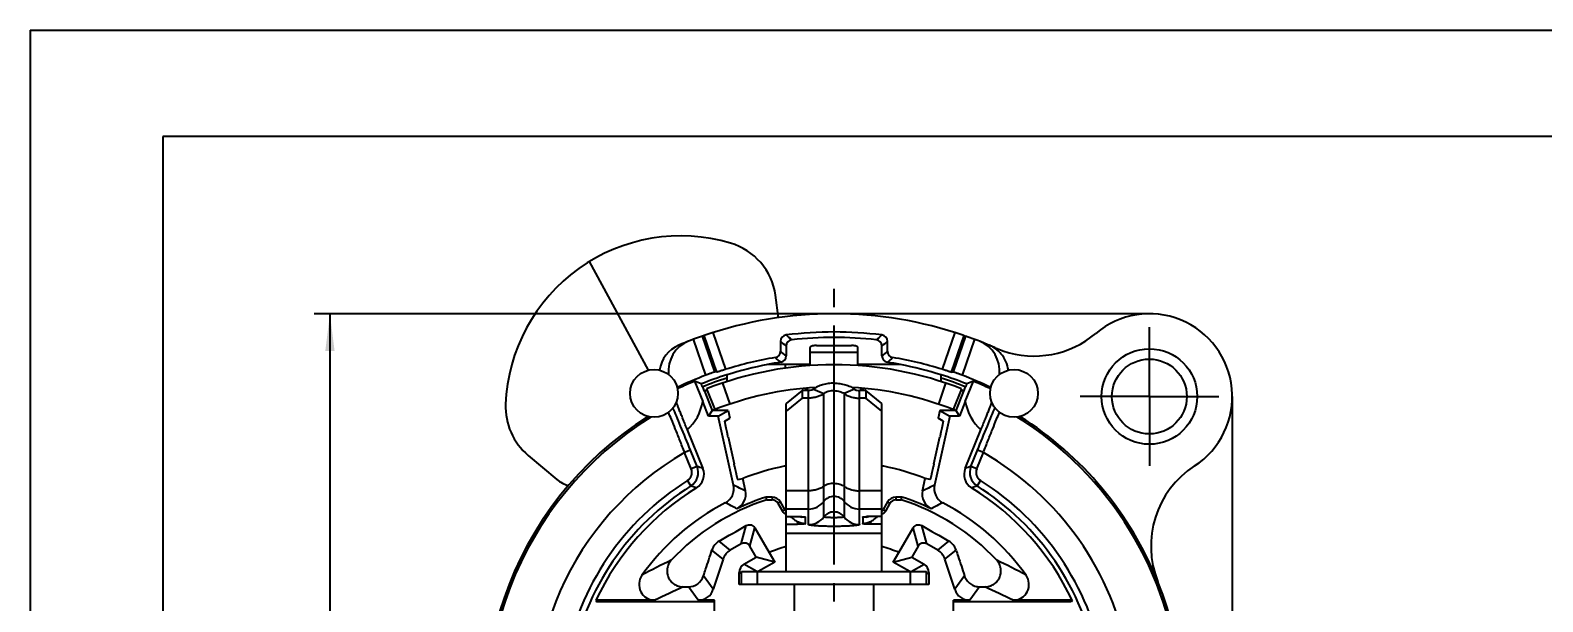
# Model space of a CAD drawing. Header units: millimetres. Extents: x 0 to 420, y -2 to 297.
# Drawn here: x 0 to 142.4, y 243.2 to 297 of the extents above; entities that cross this region are included whole.
import ezdxf

# ---------------------------------------------------------------- set-up
doc = ezdxf.new("R2010")
doc.units = ezdxf.units.MM
doc.header["$LTSCALE"] = 23.1
doc.linetypes.add('CENTER', pattern=[0.6, 0.375, -0.075, 0.075, -0.075])
doc.layers.get('0').update_dxf_attribs({"linetype": 'CONTINUOUS'})
for name, color, linetype in [('AUSFORMSCHRAEGEN', 7, 'CONTINUOUS'), ('BEZUGSACHSEN', 7, 'CONTINUOUS'), ('RUNDUNGEN', 7, 'CONTINUOUS'), ('ZEICHNUNGSBEMASSUNGEN', 7, 'CONTINUOUS')]:
    doc.layers.add(name, color=color, linetype=linetype)
doc.styles.get("Standard").update_dxf_attribs({"font": 'txt', "width": 0.7})
doc.dimstyles.new('DIMSTYLE_7', dxfattribs={"dimtxt": 3.5, "dimasz": 3.5, "dimexe": 1.5, "dimexo": 0, "dimgap": 0.875, "dimtad": 1, "dimdec": 3, "dimlfac": 0.333333, "dimdsep": 46, "dimtxsty": 'STANDARD', "dimblk": '_FILLED', "dimblk1": '_FILLED', "dimblk2": '_FILLED', "dimcen": 0.09, "dimclrt": 5, "dimadec": 3, "dimazin": 2, "dimtp": 0.2, "dimtm": 0.2, "dimtfac": 1, "dimtdec": 3, "dimtofl": 0, "dimtmove": 0, "dimatfit": 3, "dimldrblk": '_FILLED', "dimfxl": 1, "dimtolj": 1, "dimarcsym": 0})

# ---------------------------------------------------------------- blocks, each defined once
blk = doc.blocks.new('_FILLED')
at = {"color": 0, "linetype": 'BYBLOCK'}
blk.add_solid([(0, 0), (-1, 0.125), (-1, -0.125)], dxfattribs=at)
blk = doc.blocks.new('*D19')
at = {"layer": 'ZEICHNUNGSBEMASSUNGEN', "color": 2, "linetype": 'CONTINUOUS'}
for p, q in [((105.39, 270.29), (26.72, 270.29)), ((28.22, 270.29), (28.22, 232.79)), ((28.22, 195.29), (28.22, 232.79)), ((45.99, 195.29), (26.72, 195.29))]:
    blk.add_line(p, q, dxfattribs=at)
at = {"layer": 'ZEICHNUNGSBEMASSUNGEN', "color": 2, "linetype": 'CONTINUOUS', "xscale": 3.5, "yscale": 3.5, "zscale": 3.5}
for p, rotation in [((28.22, 270.29), 90), ((28.22, 195.29), 270)]:
    blk.add_blockref('_FILLED', p, dxfattribs=dict(at, rotation=rotation))
at = {"layer": 'ZEICHNUNGSBEMASSUNGEN', "color": 5, "linetype": 'CONTINUOUS', "insert": (23.82, 232.79), "char_height": 3.5, "width": 33, "attachment_point": 2, "rotation": 90, "line_spacing_factor": 0.9}
blk.add_mtext('\\Q15.0;25{\\ftxt.shx;\\W1.000000;\\H3.500000; }[.984]', dxfattribs=at)
blk = doc.blocks.new('*D20')
at = {"layer": 'ZEICHNUNGSBEMASSUNGEN', "color": 2, "linetype": 'CONTINUOUS'}
for p, q in [((113.19, 262.49), (113.19, 172.52)), ((38.19, 203.09), (38.19, 172.52)), ((38.19, 174.02), (75.69, 174.02)), ((113.19, 174.02), (75.69, 174.02))]:
    blk.add_line(p, q, dxfattribs=at)
at = {"layer": 'ZEICHNUNGSBEMASSUNGEN', "color": 2, "linetype": 'CONTINUOUS', "xscale": 3.5, "yscale": 3.5, "zscale": 3.5, "rotation": 180}
blk.add_blockref('_FILLED', (38.19, 174.02), dxfattribs=at)
at = {"layer": 'ZEICHNUNGSBEMASSUNGEN', "color": 2, "linetype": 'CONTINUOUS', "xscale": 3.5, "yscale": 3.5, "zscale": 3.5}
blk.add_blockref('_FILLED', (113.19, 174.02), dxfattribs=at)
at = {"layer": 'ZEICHNUNGSBEMASSUNGEN', "color": 5, "linetype": 'CONTINUOUS', "insert": (75.69, 178.42), "char_height": 3.5, "width": 33, "attachment_point": 2, "line_spacing_factor": 0.9}
blk.add_mtext('\\Q15.0;25{\\ftxt.shx;\\W1.000000;\\H3.500000; }[.984]', dxfattribs=at)

msp = doc.modelspace()

# ---------------------------------------------------------------- linework, layer by layer
at = {"color": 7, "linetype": 'CONTINUOUS'}
for p, q in [((0, 297), (0, 0)), ((0, 297), (420, 297)), ((12.5, 287), (12.5, 10)), ((410, 287), (12.5, 287)), ((65.18691, 263.75829), (65.86122, 261.76949)), ((75.68691, 251.61998), (75.68691, 263.75002)), ((86.18691, 263.75829), (85.5126, 261.76949)), ((63.68691, 263.2085), (64.45755, 261.25501)), ((72.68691, 262.33934), (71.18691, 261.12581)), ((72.68691, 263.04468), (72.68691, 262.33934)), ((73.28691, 262.33934), (72.68691, 262.33934)), ((73.15032, 263.11474), (73.1467, 263.04468)), ((73.16018, 263.28358), (73.14685, 263.04901)), ((73.15992, 263.27944), (73.15906, 263.26597)), ((78.68691, 262.33934), (78.08691, 262.33934)), ((78.21364, 263.28358), (78.22697, 263.04904)), ((78.2139, 263.27945), (78.21823, 263.20858)), ((78.2235, 263.1148), (78.22713, 263.04468)), ((78.68691, 263.04468), (78.68691, 262.33934)), ((80.18691, 261.12581), (78.68691, 262.33934)), ((87.68691, 263.2085), (86.91627, 261.25501)), ((71.18691, 245.98992), (71.18691, 261.83115)), ((80.18691, 245.98992), (80.18691, 261.83115)), ((71.18691, 251.18146), (72.24839, 251.18146)), ((75.68691, 251.61998), (75.66196, 251.61972)), ((75.68691, 251.61999), (75.71268, 251.61971)), ((80.18691, 251.18146), (79.12543, 251.18146)), ((71.18691, 250.454), (72.23691, 250.454)), ((80.18691, 250.454), (79.13691, 250.454)), ((66.9769, 244.78992), (66.9769, 245.98992)), ((66.977, 245.98992), (84.39683, 245.98992)), ((84.39693, 244.78992), (84.39693, 245.98992))]:
    msp.add_line(p, q, dxfattribs=at)
at = {"color": 3, "linetype": 'CONTINUOUS'}
for p, q in [((70.4747, 269.91931), (70.17924, 272.02405)), ((73.43691, 265.41242), (73.43691, 266.62947)), ((77.93691, 265.41242), (77.93691, 266.62947)), ((71.14107, 265.1724), (71.09344, 265.51174)), ((72.68691, 263.04468), (71.18691, 261.83115)), ((73.28691, 263.04468), (72.68691, 263.04468)), ((72.98691, 263.26729), (72.98691, 263.04468)), ((78.68691, 263.04468), (78.08691, 263.04468)), ((78.38691, 263.26731), (78.38691, 263.04468)), ((80.18691, 261.83115), (78.68691, 263.04468)), ((46.90153, 256.94372), (49.58918, 254.68851)), ((82.89693, 244.78992), (68.4769, 244.78992))]:
    msp.add_line(p, q, dxfattribs=at)
at = {"color": 9, "linetype": 'CONTINUOUS'}
for p, q in [((73.28691, 250.42261), (73.28691, 263.04468)), ((73.76691, 263.18575), (74.72691, 262.76254)), ((74.72691, 251.1409), (74.72691, 262.76254)), ((77.60691, 263.18575), (76.64691, 262.76254)), ((76.64691, 262.76254), (76.64691, 251.1409)), ((78.08691, 250.42261), (78.08691, 263.04468)), ((73.28691, 253.60857), (71.18691, 253.60857)), ((80.18691, 253.60857), (78.08691, 253.60857)), ((73.28691, 251.8875), (71.18691, 251.8875)), ((72.23691, 250.72027), (72.23691, 250.454)), ((72.67323, 251.17201), (72.6642, 251.12261)), ((72.98691, 250.50632), (72.98691, 251.12994)), ((80.18691, 251.8875), (78.08691, 251.8875)), ((78.38691, 251.12994), (78.38691, 250.50632)), ((78.70059, 251.17201), (78.70962, 251.12261)), ((79.13691, 250.72027), (79.13691, 250.454)), ((80.18691, 249.58553), (71.18691, 249.58553)), ((68.4769, 244.78992), (68.4769, 245.98992)), ((82.89693, 244.78992), (82.89693, 245.98992))]:
    msp.add_line(p, q, dxfattribs=at)
at = {"color": 3, "linetype": 'CONTINUOUS'}
for centre, radius, start, end in [((61.25001, 261.12393), 16.5, 73.4696871, 177.7290815), ((64.2375, 271.18995), 6, 7.9909383, 73.4696871), ((75.68691, 232.78992), 32.7, 68.4709772, 111.5290228), ((50.75826, 261.53998), 6, 177.7290815, 230), ((51.51754, 256.98665), 3, 230, 254.0577603)]:
    msp.add_arc(centre, radius, start, end, dxfattribs=at)
at = {"color": 9, "linetype": 'CONTINUOUS'}
for centre, radius, start, end in [((75.68691, 111.51536), 155.13042, 89.1689572, 90.8310428), ((73.28745, 253.68918), 1.80165, 269.9828101, 323.0323032), ((75.68649, 251.88357), 1.20099, 36.9648768, 143.0351242), ((78.08637, 253.68918), 1.80165, 216.9676965, 270.0171897), ((73.28738, 252.22437), 1.80172, 269.9850152, 323.0329833), ((75.6869, 250.42016), 1.19982, 91.1908698, 143.0431091), ((75.68698, 250.41864), 1.20132, 36.9581258, 88.7604468), ((78.08644, 252.22437), 1.80172, 216.9670165, 270.0149845)]:
    msp.add_arc(centre, radius, start, end, dxfattribs=at)
at = {"color": 7, "linetype": 'CONTINUOUS'}
for centre, radius, start, end in [((65.28529, 263.97266), 0.3, 341.042626, 360), ((86.08853, 263.97266), 0.3, 180, 198.9574934), ((75.68691, 232.78992), 30.6, 93.168413, 111.5290228), ((75.68691, 232.78992), 30.6, 68.4709772, 86.8315479), ((72.98908, 252.36305), 1.80552, 220.8841298, 234.2316011), ((72.89972, 252.87299), 1.76615, 253.5729605, 262.3369056), ((78.47411, 252.87299), 1.76615, 277.6630944, 286.4270395), ((79.11327, 241.89493), 9.28654, 89.9249518, 91.9954193), ((78.38474, 252.36305), 1.80552, 305.7683989, 319.1158702)]:
    msp.add_arc(centre, radius, start, end, dxfattribs=at)
at = {"color": 3, "linetype": 'CONTINUOUS'}
for points, knots in [([(75.68691, 263.75002), (75.50275, 263.75002), (75.14017, 263.72553), (74.62145, 263.61732), (74.15759, 263.44249), (73.88481, 263.27815), (73.76691, 263.18575)], [0, 0, 0, 0, 0.271682778, 0.534212329, 0.779008352, 1, 1, 1, 1]), ([(75.68691, 263.75002), (75.87107, 263.75002), (76.23365, 263.72553), (76.75238, 263.61732), (77.21624, 263.44249), (77.48901, 263.27815), (77.60691, 263.18575)], [0, 0, 0, 0, 0.271682778, 0.534212329, 0.779008352, 1, 1, 1, 1]), ([(73.76691, 263.18575), (73.73744, 263.16265), (73.66922, 263.12155), (73.51035, 263.06172), (73.37721, 263.04468), (73.28691, 263.04468)], [0, 0, 0, 0, 0.221286415, 0.466408957, 1, 1, 1, 1]), ([(77.60691, 263.18575), (77.63639, 263.16265), (77.7046, 263.12155), (77.86347, 263.06172), (77.99661, 263.04468), (78.08691, 263.04468)], [0, 0, 0, 0, 0.221286415, 0.466408957, 1, 1, 1, 1])]:
    msp.add_open_spline(points, degree=3, knots=knots, dxfattribs=at)
at = {"color": 7, "linetype": 'CONTINUOUS'}
for points, knots in [([(74.72691, 262.76254), (74.63848, 262.69324), (74.4339, 262.56999), (74.08601, 262.43886), (73.69696, 262.35771), (73.42503, 262.33934), (73.28691, 262.33934)], [0, 0, 0, 0, 0.220991648, 0.465787671, 0.728317222, 1, 1, 1, 1]), ([(75.68691, 263.04468), (75.59483, 263.04468), (75.41354, 263.03243), (75.15418, 262.97833), (74.92225, 262.89091), (74.78586, 262.80874), (74.72691, 262.76254)], [0, 0, 0, 0, 0.271682778, 0.534212329, 0.779008352, 1, 1, 1, 1]), ([(75.68691, 263.04468), (75.77899, 263.04468), (75.96028, 263.03243), (76.21964, 262.97833), (76.45157, 262.89091), (76.58796, 262.80874), (76.64691, 262.76254)], [0, 0, 0, 0, 0.271682778, 0.534212329, 0.779008352, 1, 1, 1, 1]), ([(76.64691, 262.76254), (76.73534, 262.69324), (76.93992, 262.56999), (77.28781, 262.43886), (77.67686, 262.35771), (77.94879, 262.33934), (78.08691, 262.33934)], [0, 0, 0, 0, 0.220991648, 0.465787671, 0.728317222, 1, 1, 1, 1]), ([(71.93374, 250.89807), (71.98392, 250.86195), (72.08751, 250.79486), (72.24988, 250.71015), (72.41469, 250.64262), (72.55157, 250.59986), (72.65704, 250.57337), (72.73047, 250.5576), (72.79833, 250.54501), (72.85873, 250.53505), (72.90967, 250.52709), (72.9484, 250.52068), (72.97264, 250.51502), (72.9838, 250.51067), (72.98691, 250.50762), (72.98691, 250.50632)], [0, 0, 0, 0, 0.163323012, 0.325363185, 0.483049707, 0.633092255, 0.703688762, 0.77021027, 0.831447237, 0.885935377, 0.931968914, 0.967380824, 0.990177511, 0.996560588, 1, 1, 1, 1]), ([(72.24839, 251.18146), (72.27729, 251.18146), (72.38915, 251.18099), (72.501, 251.17878), (72.58391, 251.17583)], [0, 0, 0, 0, 0.258358168, 1, 1, 1, 1]), ([(72.58391, 251.17583), (72.60077, 251.17523), (72.66309, 251.1728), (72.72538, 251.16952), (72.77076, 251.16635)], [0, 0, 0, 0, 0.270533481, 1, 1, 1, 1]), ([(72.98691, 251.12994), (72.98691, 251.12747), (72.97787, 251.1227), (72.96291, 251.11904), (72.93567, 251.11466), (72.89948, 251.1117), (72.85305, 251.10996), (72.77345, 251.11089), (72.70938, 251.11653), (72.6642, 251.12261)], [0, 0, 0, 0, 0.022725769, 0.073954265, 0.155821347, 0.268263816, 0.410654064, 0.581274542, 1, 1, 1, 1]), ([(72.77076, 251.16635), (72.8014, 251.16422), (72.85482, 251.15989), (72.91641, 251.1524), (72.953, 251.14571), (72.97086, 251.14078), (72.98178, 251.13681), (72.98691, 251.132), (72.98691, 251.12994)], [0, 0, 0, 0, 0.41512913, 0.724984415, 0.837015395, 0.919259431, 0.972189509, 1, 1, 1, 1]), ([(78.38691, 251.12994), (78.38691, 251.132), (78.39204, 251.13681), (78.40296, 251.14078), (78.42083, 251.14571), (78.45741, 251.1524), (78.519, 251.15989), (78.57243, 251.16422), (78.60306, 251.16635)], [0, 0, 0, 0, 0.027810562, 0.080740727, 0.162984822, 0.275015827, 0.584871054, 1, 1, 1, 1]), ([(78.70962, 251.12261), (78.66445, 251.11653), (78.60037, 251.11089), (78.52077, 251.10996), (78.47434, 251.1117), (78.43815, 251.11466), (78.41091, 251.11904), (78.39595, 251.1227), (78.38691, 251.12747), (78.38691, 251.12994)], [0, 0, 0, 0, 0.418724883, 0.589345211, 0.731735411, 0.844177941, 0.926045193, 0.977273957, 1, 1, 1, 1]), ([(78.38691, 250.50632), (78.38691, 250.50762), (78.39002, 250.51067), (78.40119, 250.51502), (78.42543, 250.52068), (78.46415, 250.52709), (78.51509, 250.53505), (78.57549, 250.54501), (78.64335, 250.5576), (78.71679, 250.57337), (78.82225, 250.59986), (78.95913, 250.64262), (79.12394, 250.71015), (79.28632, 250.79486), (79.3899, 250.86195), (79.44009, 250.89807)], [0, 0, 0, 0, 0.003439326, 0.009822275, 0.032618729, 0.068030472, 0.114063907, 0.168551996, 0.229788956, 0.296310487, 0.366907039, 0.516949724, 0.674636421, 0.836676788, 1, 1, 1, 1]), ([(78.60306, 251.16635), (78.61724, 251.16734), (78.67948, 251.17134), (78.7418, 251.17412), (78.78991, 251.17583)], [0, 0, 0, 0, 0.227990618, 1, 1, 1, 1]), ([(72.98691, 250.50632), (72.98691, 250.50423), (72.9817, 250.49934), (72.9706, 250.4953), (72.95244, 250.49029), (72.91525, 250.4835), (72.85266, 250.4759), (72.76055, 250.46843), (72.64831, 250.46218), (72.52026, 250.45752), (72.38134, 250.45465), (72.28564, 250.454), (72.23691, 250.454)], [0, 0, 0, 0, 0.008293353, 0.024080842, 0.048612918, 0.082030187, 0.174454403, 0.298276596, 0.448777589, 0.620341176, 0.806657005, 1, 1, 1, 1]), ([(79.13691, 250.454), (79.08818, 250.454), (78.99248, 250.45465), (78.85357, 250.45752), (78.72551, 250.46218), (78.61327, 250.46843), (78.52116, 250.4759), (78.45857, 250.4835), (78.42138, 250.49029), (78.40322, 250.4953), (78.39213, 250.49934), (78.38691, 250.50423), (78.38691, 250.50632)], [0, 0, 0, 0, 0.193342995, 0.379658824, 0.551222411, 0.701723404, 0.825545597, 0.917969813, 0.951387082, 0.975919158, 0.991706647, 1, 1, 1, 1])]:
    msp.add_open_spline(points, degree=3, knots=knots, dxfattribs=at)
at = {"color": 9, "linetype": 'CONTINUOUS'}
for points, knots in [([(74.72691, 254.03177), (74.63848, 253.96247), (74.4339, 253.83922), (74.08601, 253.70809), (73.69696, 253.62694), (73.42503, 253.60857), (73.28691, 253.60857)], [0, 0, 0, 0, 0.220991648, 0.465787671, 0.728317222, 1, 1, 1, 1]), ([(75.68691, 254.31391), (75.59483, 254.31391), (75.41354, 254.30166), (75.15418, 254.24756), (74.92225, 254.16014), (74.78586, 254.07797), (74.72691, 254.03177)], [0, 0, 0, 0, 0.271682778, 0.534212329, 0.779008352, 1, 1, 1, 1]), ([(75.68691, 254.31391), (75.77899, 254.31391), (75.96028, 254.30166), (76.21964, 254.24756), (76.45157, 254.16014), (76.58796, 254.07797), (76.64691, 254.03177)], [0, 0, 0, 0, 0.271682778, 0.534212329, 0.779008352, 1, 1, 1, 1]), ([(76.64691, 254.03177), (76.73534, 253.96247), (76.93992, 253.83922), (77.28781, 253.70809), (77.67686, 253.62694), (77.94879, 253.60857), (78.08691, 253.60857)], [0, 0, 0, 0, 0.220991648, 0.465787671, 0.728317222, 1, 1, 1, 1]), ([(76.64692, 251.14111), (76.6468, 251.13844), (76.64059, 251.13223), (76.61669, 251.12312), (76.56362, 251.11264), (76.47643, 251.10209), (76.35832, 251.09241), (76.21459, 251.08442), (76.05042, 251.07842), (75.87225, 251.07472), (75.68692, 251.07347), (75.50159, 251.07472), (75.32343, 251.07842), (75.15926, 251.08443), (75.01552, 251.0924), (74.8974, 251.10209), (74.81022, 251.11265), (74.75714, 251.12311), (74.73325, 251.13223), (74.72702, 251.13844), (74.72691, 251.14111)], [0, 0, 0, 0, 0.004132706, 0.011813727, 0.04050947, 0.086636167, 0.14850616, 0.223849349, 0.309785042, 0.403027823, 0.499995508, 0.596962175, 0.690203798, 0.776140919, 0.851483342, 0.91335809, 0.959489835, 0.988174464, 0.995862189, 1, 1, 1, 1]), ([(78.08691, 250.42261), (78.08665, 250.41588), (78.07615, 250.40586), (78.0595, 250.39711), (78.0391, 250.38902), (78.01336, 250.38121), (77.96796, 250.36993), (77.8575, 250.34937), (77.65741, 250.32539), (77.36254, 250.3013), (77.00337, 250.2814), (76.59369, 250.26647), (76.14918, 250.25726), (75.68691, 250.25414), (75.22464, 250.25726), (74.78013, 250.26647), (74.37045, 250.2814), (74.01128, 250.3013), (73.71641, 250.32539), (73.51632, 250.34937), (73.40586, 250.36993), (73.36047, 250.38121), (73.33472, 250.38902), (73.31433, 250.39711), (73.29767, 250.40586), (73.28718, 250.41588), (73.28691, 250.42261)], [0, 0, 0, 0, 0.004176256, 0.007585773, 0.012047248, 0.017614274, 0.024304262, 0.041013162, 0.08723857, 0.149130514, 0.224402692, 0.310198326, 0.403249126, 0.5, 0.596750874, 0.689801674, 0.775597308, 0.850869486, 0.91276143, 0.958986838, 0.975695738, 0.982385726, 0.987952752, 0.992414227, 0.995823744, 1, 1, 1, 1])]:
    msp.add_open_spline(points, degree=3, knots=knots, dxfattribs=at)
at = {"layer": 'AUSFORMSCHRAEGEN', "color": 7, "linetype": 'CONTINUOUS'}
for p, q in [((73.44351, 265.51174), (69.43838, 265.51174)), ((81.93544, 265.51174), (77.93691, 265.51174)), ((63.48529, 262.98999), (64.22395, 261.16174)), ((87.88853, 262.98999), (87.14987, 261.16174)), ((64.22395, 261.16174), (63.87342, 260.64206)), ((64.77564, 260.64206), (63.87342, 260.64206)), ((65.72511, 261.16174), (64.22395, 261.16174)), ((64.77564, 260.64206), (65.72511, 261.16174)), ((65.72511, 261.16174), (65.88024, 260.462)), ((85.64871, 261.16174), (85.49358, 260.462)), ((87.14987, 261.16174), (85.64871, 261.16174)), ((85.64871, 261.16174), (86.59819, 260.64206)), ((87.5004, 260.64206), (86.59819, 260.64206)), ((87.14987, 261.16174), (87.5004, 260.64206)), ((69.86135, 253.01737), (69.31271, 253.01737)), ((69.35357, 252.75263), (69.31271, 253.01737)), ((69.35357, 252.75263), (69.86135, 252.75174)), ((70.40254, 252.43658), (70.82217, 251.69991)), ((71.05882, 251.83654), (70.63492, 252.57074)), ((80.7389, 252.57074), (80.315, 251.83654)), ((80.55165, 251.69991), (80.97128, 252.43658)), ((82.06111, 253.01737), (81.51247, 253.01737)), ((81.51247, 252.75174), (82.02025, 252.75263)), ((82.02025, 252.75263), (82.06111, 253.01737)), ((70.11537, 246.88992), (68.36641, 247.35855)), ((69.59049, 247.79904), (70.11537, 246.88992)), ((81.25845, 246.88992), (81.78333, 247.79904)), ((81.25845, 246.88992), (83.00741, 247.35855)), ((71.93691, 244.78992), (66.75658, 244.78992)), ((71.93691, 244.78992), (71.93691, 242.1505)), ((79.43691, 242.1505), (79.43691, 244.78992)), ((84.61724, 244.78992), (79.43691, 244.78992)), ((53.26918, 243.28992), (53.35592, 243.15377)), ((64.43691, 243.15377), (53.35592, 243.15377)), ((64.43691, 239.77398), (64.43691, 243.28992)), ((86.93691, 239.77398), (86.93691, 243.28992)), ((98.0179, 243.15377), (86.93691, 243.15377)), ((98.10465, 243.28992), (98.0179, 243.15377))]:
    msp.add_line(p, q, dxfattribs=at)
at = {"layer": 'AUSFORMSCHRAEGEN', "color": 9, "linetype": 'CONTINUOUS'}
for p, q in [((69.86135, 253.01737), (69.86135, 252.75174)), ((70.63492, 252.57074), (70.40254, 252.43658)), ((80.7389, 252.57074), (80.97128, 252.43658)), ((81.51247, 253.01737), (81.51247, 252.75174)), ((71.05882, 251.83654), (70.82217, 251.69991)), ((80.315, 251.83654), (80.55165, 251.69991))]:
    msp.add_line(p, q, dxfattribs=at)
at = {"layer": 'AUSFORMSCHRAEGEN', "color": 7, "linetype": 'CONTINUOUS'}
for centre, radius, start, end in [((75.68691, 232.78992), 33.3, 100.810841, 107.6590422), ((75.68691, 232.78992), 33.3, 72.3409578, 79.189159), ((75.68691, 232.78992), 32.57183, 111.5290175, 112.0230266), ((75.68691, 232.78992), 32.57183, 67.9769734, 68.4709825), ((69.86135, 252.12412), 0.89325, 30, 90), ((69.86039, 252.12784), 0.6239, 29.660252, 89.9115685), ((81.51247, 252.12412), 0.89325, 90, 150), ((81.51343, 252.12784), 0.6239, 90.0884433, 150.3397362), ((71.32471, 251.9862), 0.57853, 209.6796867, 256.1645796), ((71.32448, 251.98992), 0.30675, 210, 243.2855411), ((80.04935, 251.98992), 0.30675, 296.7144589, 330), ((80.04885, 251.98618), 0.57858, 283.8603629, 330.3448846), ((75.68691, 232.78992), 16.2, 106.1289778, 112.1060557), ((75.68691, 232.78992), 16.2, 67.8939443, 73.8710222)]:
    msp.add_arc(centre, radius, start, end, dxfattribs=at)
at = {"layer": 'BEZUGSACHSEN', "color": 7, "linetype": 'CENTER'}
for p, q in [((75.68691, 232.78992), (75.68691, 274.36497)), ((105.38691, 262.48992), (105.38691, 269.01492)), ((105.38691, 262.48992), (98.86191, 262.48992)), ((105.38691, 262.48992), (111.91191, 262.48992)), ((105.38691, 262.48992), (105.38691, 255.96492))]:
    msp.add_line(p, q, dxfattribs=at)
at = {"layer": 'BEZUGSACHSEN', "color": 7, "linetype": 'CONTINUOUS'}
for centre, radius in [((105.38691, 262.48992), 4.5), ((58.73691, 262.78992), 2.25), ((92.63691, 262.78992), 2.25), ((105.38691, 262.48992), 3.525)]:
    msp.add_circle(centre, radius, dxfattribs=at)
for centre, radius, start, end in [((62.23894, 264.56051), 3.00045, 112.9486987, 172.0311988), ((63.09488, 264.90944), 3.00038, 111.4036094, 186.5073756), ((88.27894, 264.90944), 3.00038, 353.4926481, 68.5963645), ((89.13377, 264.56039), 3.001, 59.6637632, 67.0444735), ((89.13063, 264.55726), 3.00551, 40.6974628, 59.6737842), ((89.13429, 264.56034), 3.00074, 7.9698043, 40.6873895), ((75.68691, 232.78992), 32.8665, 122.1758752, 199.788427), ((75.68691, 232.78992), 32.8665, 21.8905643, 57.8241248)]:
    msp.add_arc(centre, radius, start, end, dxfattribs=at)
at = {"layer": 'BEZUGSACHSEN', "color": 9, "linetype": 'CONTINUOUS'}
for start, end in [(121.8265242, 196.0795583), (311.5957372, 58.1734758)]:
    msp.add_arc((75.68691, 232.78992), 32.68185, start, end, dxfattribs=at)
for points, knots in [([(61.61924, 257.21032), (61.47018, 257.5995), (61.18072, 258.34735), (60.76714, 259.39403), (60.41268, 260.26958), (60.19728, 260.7859), (60.10321, 261.00226)], [0, 0, 0, 0, 0.306131984, 0.589069899, 0.826698837, 1, 1, 1, 1]), ([(62.17547, 257.43505), (61.86911, 258.19332), (61.42907, 259.27088), (60.87451, 260.5978), (60.63115, 261.1684), (60.52164, 261.41979)], [0, 0, 0, 0, 0.568667199, 0.809329789, 1, 1, 1, 1]), ([(89.19836, 257.43505), (89.50471, 258.19331), (89.94475, 259.27088), (90.49931, 260.59779), (90.74267, 261.1684), (90.85219, 261.41979)], [0, 0, 0, 0, 0.568663299, 0.8093302, 1, 1, 1, 1]), ([(89.75458, 257.21032), (89.90364, 257.59949), (90.1931, 258.34735), (90.60668, 259.39403), (90.96115, 260.26959), (91.17654, 260.78591), (91.2706, 261.00227)], [0, 0, 0, 0, 0.306126889, 0.589071896, 0.826703668, 1, 1, 1, 1])]:
    msp.add_open_spline(points, degree=3, knots=knots, dxfattribs=at)
at = {"layer": 'RUNDUNGEN', "color": 9, "linetype": 'CONTINUOUS'}
for p, q in [((58.21417, 264.97096), (52.6555, 275.20882)), ((63.62952, 264.5035), (62.46617, 267.88211)), ((64.47746, 264.80486), (63.31211, 268.18927)), ((64.65493, 264.7817), (63.46351, 268.24184)), ((65.51204, 265.05644), (64.31774, 268.52494)), ((87.05608, 268.52494), (85.86178, 265.05644)), ((87.91031, 268.24184), (86.71889, 264.7817)), ((88.06171, 268.18927), (86.89636, 264.80486)), ((88.90766, 267.88211), (87.74431, 264.5035)), ((62.17547, 257.43505), (61.61924, 257.21032)), ((62.23991, 255.67411), (61.61924, 257.21032)), ((62.79613, 255.89884), (62.17547, 257.43505)), ((88.57769, 255.89884), (89.19836, 257.43505)), ((89.13391, 255.67411), (89.75458, 257.21032)), ((89.75458, 257.21032), (89.19836, 257.43505)), ((62.79613, 255.89884), (62.23991, 255.67411)), ((89.13391, 255.67411), (88.57769, 255.89884)), ((62.20809, 254.07002), (61.88708, 254.57682)), ((89.48674, 254.57682), (89.16574, 254.07002)), ((66.9522, 248.60821), (67.41381, 250.33095)), ((67.77169, 248.38863), (68.23447, 250.11575)), ((83.60213, 248.38863), (83.13935, 250.11575)), ((84.42162, 248.60821), (83.96001, 250.33095)), ((65.24667, 247.1787), (64.19532, 248.03007)), ((65.92315, 248.01409), (64.87324, 248.8643)), ((85.45067, 248.01409), (86.50058, 248.8643)), ((86.12715, 247.1787), (87.1785, 248.03007)), ((68.41716, 245.98992), (67.20651, 246.68888)), ((82.95666, 245.98992), (84.16731, 246.68888)), ((64.31985, 244.32623), (63.39641, 245.59724)), ((66.9769, 245.78238), (66.75658, 245.90958)), ((84.39693, 245.78238), (84.61724, 245.90958)), ((87.97742, 245.59724), (87.05397, 244.32623)), ((62.89348, 243.28992), (61.97145, 244.55899)), ((89.40238, 244.55899), (88.48034, 243.28992))]:
    msp.add_line(p, q, dxfattribs=at)
at = {"layer": 'RUNDUNGEN', "color": 7, "linetype": 'CONTINUOUS'}
for p, q in [((63.46351, 268.24184), (63.31211, 268.18927)), ((87.91031, 268.24184), (88.06171, 268.18927)), ((70.65414, 267.69235), (70.65414, 266.75882)), ((71.17382, 267.23145), (71.17382, 266.31532)), ((80.2, 266.31532), (80.2, 267.23145)), ((80.71969, 266.75882), (80.71969, 267.69235)), ((91.4097, 266.51663), (91.40933, 266.51706)), ((62.53638, 263.94906), (63.32095, 262.00947)), ((64.65493, 264.7817), (64.47746, 264.80486)), ((65.58529, 264.53724), (65.58529, 263.97266)), ((85.78853, 263.97266), (85.78853, 264.53724)), ((86.71889, 264.7817), (86.89636, 264.80486)), ((88.05287, 262.00947), (88.83744, 263.94906)), ((63.30688, 263.39663), (63.47315, 262.98508)), ((87.90067, 262.98508), (88.06694, 263.39663)), ((63.87342, 260.64206), (63.32095, 262.00947)), ((66.21794, 254.13624), (64.77564, 260.64206)), ((86.59819, 260.64206), (85.15588, 254.13624)), ((88.05287, 262.00947), (87.5004, 260.64206)), ((61.86939, 259.35334), (63.33607, 255.72318)), ((65.41387, 260.18212), (65.88024, 260.462)), ((85.95995, 260.18212), (85.49358, 260.462)), ((88.03775, 255.72318), (89.50443, 259.35334)), ((65.71732, 258.69281), (66.27838, 256.16204)), ((85.09544, 256.16204), (85.6565, 258.69281)), ((66.63225, 254.6864), (67.08848, 254.77003)), ((67.34843, 253.59747), (67.08848, 254.77003)), ((84.02539, 253.59747), (84.28534, 254.77003)), ((84.74158, 254.6864), (84.28534, 254.77003)), ((68.23447, 250.11575), (69.59049, 247.79904)), ((81.78333, 247.79904), (83.13935, 250.11575)), ((66.9522, 248.60821), (65.92315, 248.01409)), ((68.36641, 247.35855), (67.77169, 248.38863)), ((83.60213, 248.38863), (83.00741, 247.35855)), ((85.45067, 248.01409), (84.42162, 248.60821)), ((65.24667, 247.1787), (64.31985, 244.32623)), ((67.20651, 246.68888), (68.36641, 247.35855)), ((70.11537, 246.88992), (68.55653, 245.98992)), ((82.8173, 245.98992), (81.25845, 246.88992)), ((83.00741, 247.35855), (84.16731, 246.68888)), ((87.05397, 244.32623), (86.12715, 247.1787)), ((66.75658, 244.78992), (66.75658, 245.90958)), ((84.61724, 245.90958), (84.61724, 244.78992)), ((61.49324, 244.5568), (61.97145, 244.55899)), ((89.40238, 244.55899), (89.88059, 244.5568)), ((58.82565, 243.28992), (53.26918, 243.28992)), ((64.43691, 243.28992), (62.89348, 243.28992)), ((88.48034, 243.28992), (86.93691, 243.28992)), ((98.10465, 243.28992), (92.54818, 243.28992))]:
    msp.add_line(p, q, dxfattribs=at)
at = {"layer": 'RUNDUNGEN', "color": 3, "linetype": 'CONTINUOUS'}
for p, q in [((73.43691, 266.62947), (73.43691, 267.1208)), ((74.03691, 267.28992), (77.33691, 267.28992)), ((77.93691, 266.62947), (77.93691, 267.1208))]:
    msp.add_line(p, q, dxfattribs=at)
at = {"layer": 'RUNDUNGEN', "color": 7, "linetype": 'CONTINUOUS'}
for centre, radius, start, end in [((75.68691, 232.78992), 37.5, 70.9764165, 109.0235835), ((105.38691, 262.48992), 7.8, 302.9908935, 130.2928958), ((75.68691, 232.78992), 37.5, 109.2684471, 112.9417279), ((71.25411, 267.69235), 0.59997, 97.2374839, 180.0006394), ((71.77379, 267.23145), 0.59997, 96.4812707, 180.0006641), ((75.68691, 232.78992), 35.78278, 82.761877, 97.2381233), ((75.68691, 232.78992), 35.26309, 83.5180711, 96.481929), ((79.60003, 267.23145), 0.59997, 359.9993369, 83.5187342), ((80.11972, 267.69235), 0.59997, 359.9993635, 82.7625273), ((75.68691, 232.78992), 37.5, 66.1043117, 70.7315529), ((94.5227, 275.30368), 8.9995, 251.0474126, 310.2932757), ((70.05417, 266.75882), 0.59997, 279.414588, 0.0005752), ((81.31966, 266.75882), 0.59997, 179.9994247, 260.585412), ((94.52197, 275.30366), 8.99922, 246.1078779, 250.5612566), ((94.52975, 275.32482), 9.02177, 250.5593846, 251.0487142), ((75.68691, 232.78992), 33.83278, 99.4151632, 107.502052), ((75.68691, 232.78992), 33.31309, 98.671542, 100.81099), ((70.57385, 266.31532), 0.59997, 278.6709456, 0.0005964), ((80.79997, 266.31532), 0.59997, 179.9994037, 261.3290543), ((75.68691, 232.78992), 33.31309, 79.18901, 81.328458), ((75.68691, 232.78992), 33.83278, 72.497948, 80.5848368), ((75.68691, 232.78992), 33.92833, 110.8166351, 115.8011144), ((25.89876, 175.75353), 95.50271, 67.0146965, 67.4413401), ((75.68691, 232.78992), 33.31569, 107.6504546, 112.0269757), ((75.68691, 232.78992), 33.31569, 67.9730243, 72.3495454), ((75.68691, 232.78992), 33.92833, 64.1988856, 69.1833649), ((125.33633, 176.084), 95.1443, 112.5578563, 112.9861071), ((75.68691, 232.78992), 30.6, 111.5294577, 112.0004382), ((75.68691, 232.78992), 30.6, 67.9999909, 68.4709034), ((61.94544, 255.16138), 1.49984, 301.5615896, 21.9982733), ((75.68691, 232.78992), 23.60209, 101.4386582, 111.3650021), ((71.12536, 255.33102), 0.60407, 84.1486482, 101.3793493), ((80.24846, 255.33094), 0.60414, 78.6219453, 95.8517469), ((75.68691, 232.78992), 23.60209, 68.6349979, 78.5613418), ((89.42838, 255.16138), 1.49984, 158.0017277, 238.4384094), ((114.5343, 248.39912), 8.99955, 122.9903535, 201.89105), ((75.68691, 232.78992), 24.7549, 121.5598629, 154.9025879), ((64.75366, 253.81166), 1.49983, 297.4799497, 12.4985584), ((65.88415, 253.27289), 1.49984, 295.5764193, 12.4983625), ((85.48966, 253.27289), 1.49983, 167.5014435, 244.4237747), ((86.62016, 253.81166), 1.49983, 167.5015626, 242.5199293), ((75.68691, 232.78992), 24.7549, 25.0974121, 58.4401371), ((75.68691, 232.78992), 22.1951, 117.4785081, 144.5614241), ((75.68691, 232.78992), 20.94328, 107.6020786, 137.0356526), ((75.68691, 232.78992), 21.20802, 107.4910048, 115.5747815), ((75.68691, 232.78992), 20.94328, 42.9643474, 72.3979214), ((75.68691, 232.78992), 21.20802, 64.4252185, 72.5089952), ((75.68691, 232.78992), 22.1951, 35.4385759, 62.5214919), ((65.62747, 247.55883), 1.50769, 120.0172144, 161.7864573), ((85.74635, 247.55883), 1.50769, 18.2135412, 59.9827872), ((58.82522, 244.78947), 1.49953, 144.5451018, 270.0163218), ((61.96255, 246.06806), 1.50915, 270.3378681, 341.8219863), ((92.54863, 244.78945), 1.49951, 269.9825923, 35.4559841), ((75.68691, 232.78992), 32.8665, 311.3068913, 21.8905643)]:
    msp.add_arc(centre, radius, start, end, dxfattribs=at)
at = {"layer": 'RUNDUNGEN', "color": 9, "linetype": 'CONTINUOUS'}
for centre, radius, start, end in [((0.12591, 186.26087), 108.52119, 48.7309221, 49.1004492), ((151.24791, 186.26087), 108.52119, 130.8995508, 131.2690779), ((0.93959, 188.56269), 105.4591, 48.2420222, 48.6194106), ((2.69951, 186.60498), 105.08316, 49.3361272, 49.708639), ((150.43424, 188.56269), 105.4591, 131.3805894, 131.7579778), ((148.93416, 186.3005), 105.48345, 130.2920678, 130.663166), ((3.58037, 189.00826), 101.90821, 48.8313246, 49.2126145), ((148.04962, 188.71334), 102.29884, 130.7881135, 131.1679474), ((75.68691, 232.78992), 33.0157, 107.8161809, 112.022717), ((75.68691, 232.78992), 33.0157, 67.977283, 72.1838191), ((58.73691, 262.78992), 4.65, 312.3494958, 350.3378172), ((92.63691, 262.78992), 4.65, 189.6621828, 227.6505042), ((75.68691, 232.78992), 28.18254, 119.9446187, 192.3749874), ((75.68691, 232.78992), 28.18254, 320.3627264, 60.0553813), ((61.40544, 255.33706), 0.89998, 302.355667, 21.9945166), ((61.4052, 255.33714), 1.50008, 302.3596683, 21.9905153), ((37.54364, 177.36196), 82.49685, 71.7811518, 72.1754942), ((113.83018, 177.36196), 82.49684, 107.8245058, 108.2188483), ((89.96862, 255.33714), 1.50008, 158.009433, 237.6403834), ((89.96838, 255.33706), 0.89998, 158.0056934, 237.644123), ((75.68691, 232.78992), 25.78962, 122.3501836, 169.2809831), ((75.68691, 232.78992), 25.18971, 122.3501836, 169.1537161), ((37.39259, 183.77894), 74.54291, 70.128615, 70.5549831), ((34.17642, 185.44885), 75.79325, 64.0450376, 64.9917327), ((116.85221, 186.17317), 74.9909, 115.0032027, 115.960027), ((113.98123, 183.77894), 74.54291, 109.4450169, 109.871385), ((75.68691, 232.78992), 25.18971, 10.8462839, 57.6498164), ((75.68691, 232.78992), 25.78962, 10.7190169, 57.6498164), ((35.18343, 192.57467), 67.11619, 62.1554775, 63.1989218), ((115.85134, 193.23094), 66.37754, 116.7952723, 117.8503283), ((80.09479, 204.90915), 46.54484, 115.0856108, 118.895444), ((71.63192, 205.60202), 45.76772, 61.0721988, 64.9467463), ((79.34396, 203.52786), 44.74396, 113.5127235, 117.2949801), ((72.33048, 204.16086), 44.04359, 62.6749364, 66.5173599)]:
    msp.add_arc(centre, radius, start, end, dxfattribs=at)
at = {"layer": 'RUNDUNGEN', "color": 7, "linetype": 'CONTINUOUS'}
for centre, major_axis, ratio, start_param, end_param in [((66.67342, 246.71494), (-1.16592, 0.94415), 0.999825259, -0.366460679, 0.366460679), ((67.25209, 248.08843), (0.15534, 0.57973), 0.99969546, -0.78524587, 0.78524587), ((84.12173, 248.08843), (-0.15534, 0.57973), 0.99969546, -0.78524587, 0.78524587), ((84.7004, 246.71494), (1.16592, 0.94415), 0.999825259, -0.366460679, 0.366460679), ((67.65672, 245.90942), (0.77958, -0.45009), 0.999796942, 2.618081809, 3.665103498), ((83.7171, 245.90942), (0.77958, 0.45009), 0.999796942, -0.523510845, 0.523510845), ((62.89315, 244.79015), (-0.88188, 1.21381), 0.999767327, -3.769800533, -2.513384774), ((88.48067, 244.79015), (0.88188, 1.21381), 0.999767327, -3.769800533, -2.513384774)]:
    msp.add_ellipse(centre, major_axis=major_axis, ratio=ratio, start_param=start_param, end_param=end_param, dxfattribs=at)
at = {"layer": 'RUNDUNGEN', "color": 3, "linetype": 'CONTINUOUS'}
for points, knots in [([(74.03691, 267.28992), (73.99791, 267.28992), (73.9212, 267.28783), (73.80986, 267.27859), (73.70714, 267.26351), (73.6169, 267.24322), (73.54246, 267.21856), (73.49225, 267.1937), (73.4632, 267.17126), (73.4447, 267.15125), (73.43691, 267.13245), (73.43691, 267.1208)], [0, 0, 0, 0, 0.179532879, 0.353061329, 0.513989868, 0.657141425, 0.778234491, 0.874452808, 0.913252729, 0.946354235, 1, 1, 1, 1]), ([(77.93691, 267.1208), (77.93691, 267.13245), (77.92912, 267.15125), (77.91062, 267.17126), (77.88157, 267.1937), (77.83136, 267.21855), (77.75692, 267.24322), (77.66669, 267.26351), (77.56396, 267.27859), (77.45263, 267.28783), (77.37591, 267.28992), (77.33691, 267.28992)], [0, 0, 0, 0, 0.053645322, 0.086746088, 0.125544728, 0.221759628, 0.342850628, 0.486002218, 0.646934854, 0.820466695, 1, 1, 1, 1])]:
    msp.add_open_spline(points, degree=3, knots=knots, dxfattribs=at)
at = {"layer": 'RUNDUNGEN', "color": 7, "linetype": 'CONTINUOUS'}
for points, knots in [([(65.51204, 265.05644), (65.45688, 265.03905), (65.34858, 265.00469), (65.19141, 264.95426), (65.04638, 264.90727), (64.93568, 264.87116), (64.85717, 264.84553), (64.80716, 264.82921), (64.76377, 264.81513), (64.72738, 264.80333), (64.69836, 264.79429), (64.67693, 264.78723), (64.66338, 264.78405), (64.65686, 264.78145), (64.65493, 264.7817)], [0, 0, 0, 0, 0.192787652, 0.37869043, 0.550135653, 0.700895077, 0.766756471, 0.825385619, 0.876220694, 0.918829144, 0.952787451, 0.977747709, 0.993530834, 1, 1, 1, 1]), ([(86.71889, 264.7817), (86.71697, 264.78145), (86.71044, 264.78405), (86.69689, 264.78723), (86.67546, 264.79429), (86.64644, 264.80333), (86.61005, 264.81513), (86.56666, 264.82921), (86.51665, 264.84553), (86.43814, 264.87116), (86.32745, 264.90727), (86.18242, 264.95426), (86.02525, 265.00469), (85.91694, 265.03905), (85.86178, 265.05644)], [0, 0, 0, 0, 0.006469166, 0.022252291, 0.047212549, 0.081170855, 0.123779306, 0.174614381, 0.233243529, 0.299104923, 0.449864347, 0.62130957, 0.807212348, 1, 1, 1, 1]), ([(60.93974, 263.24823), (60.93987, 263.24758), (60.94381, 263.24906), (60.94811, 263.25012), (60.95805, 263.25419), (60.97049, 263.25925), (60.98695, 263.26632), (61.00676, 263.27495), (61.03013, 263.28531), (61.06812, 263.3023), (61.1239, 263.32749), (61.20048, 263.36225), (61.28955, 263.40273), (61.39049, 263.44851), (61.50266, 263.49916), (61.67245, 263.57537), (61.90714, 263.67947), (62.21177, 263.81186), (62.42539, 263.90255), (62.53638, 263.94906)], [0, 0, 0, 0, 0.001144837, 0.004525997, 0.010185641, 0.018115901, 0.028303474, 0.040733593, 0.055389007, 0.072235491, 0.11232972, 0.16067134, 0.216909595, 0.280625081, 0.351349764, 0.428614351, 0.600785701, 0.792989297, 1, 1, 1, 1]), ([(63.30688, 263.39663), (63.29962, 263.41458), (63.28533, 263.44987), (63.26449, 263.50108), (63.24516, 263.54832), (63.2281, 263.58971), (63.21558, 263.61984), (63.20714, 263.63985), (63.20223, 263.65154), (63.19818, 263.66063), (63.19542, 263.66756), (63.19318, 263.6712), (63.19262, 263.67358), (63.19209, 263.6738)], [0, 0, 0, 0, 0.193600357, 0.380616687, 0.55285974, 0.703969488, 0.82830066, 0.878986541, 0.921308442, 0.95478706, 0.979176839, 0.994298961, 1, 1, 1, 1]), ([(64.47746, 264.80486), (64.47554, 264.80511), (64.46903, 264.80248), (64.4555, 264.79923), (64.43412, 264.79202), (64.40518, 264.78274), (64.36892, 264.77058), (64.32571, 264.75596), (64.27596, 264.73886), (64.19796, 264.71175), (64.08819, 264.67294), (63.9448, 264.62116), (63.78993, 264.56407), (63.68358, 264.52405), (63.62952, 264.5035)], [0, 0, 0, 0, 0.006465724, 0.022245104, 0.047201439, 0.081155906, 0.123760677, 0.174592503, 0.233219304, 0.299079514, 0.449840415, 0.621292477, 0.807204185, 1, 1, 1, 1]), ([(87.74431, 264.5035), (87.69024, 264.52405), (87.5839, 264.56407), (87.42902, 264.62116), (87.28563, 264.67294), (87.17586, 264.71175), (87.09786, 264.73886), (87.04811, 264.75596), (87.00491, 264.77058), (86.96865, 264.78274), (86.93971, 264.79202), (86.91832, 264.79923), (86.90479, 264.80248), (86.89829, 264.80511), (86.89636, 264.80486)], [0, 0, 0, 0, 0.192795815, 0.378707523, 0.550159585, 0.700920486, 0.766780696, 0.825407497, 0.876239323, 0.918844094, 0.952798561, 0.977754896, 0.993534277, 1, 1, 1, 1]), ([(88.18173, 263.6738), (88.1812, 263.67358), (88.18064, 263.6712), (88.1784, 263.66756), (88.17564, 263.66063), (88.17159, 263.65154), (88.16668, 263.63985), (88.15824, 263.61984), (88.14573, 263.58971), (88.12867, 263.54832), (88.10933, 263.50108), (88.08849, 263.44987), (88.0742, 263.41458), (88.06694, 263.39663)], [0, 0, 0, 0, 0.005701039, 0.020823161, 0.045212939, 0.078691557, 0.121013458, 0.171699338, 0.296030509, 0.447140256, 0.619383311, 0.806399642, 1, 1, 1, 1]), ([(88.83744, 263.94906), (88.94843, 263.90255), (89.16205, 263.81186), (89.46668, 263.67947), (89.70137, 263.57537), (89.87117, 263.49916), (89.98333, 263.44851), (90.08428, 263.40273), (90.17335, 263.36225), (90.24993, 263.32749), (90.30571, 263.3023), (90.34369, 263.28531), (90.36706, 263.27495), (90.38687, 263.26632), (90.40333, 263.25925), (90.41577, 263.25419), (90.42571, 263.25012), (90.43001, 263.24906), (90.43395, 263.24758), (90.43408, 263.24823)], [0, 0, 0, 0, 0.207010703, 0.399214299, 0.571385649, 0.648650236, 0.719374919, 0.783090405, 0.83932866, 0.88767028, 0.927764509, 0.944610993, 0.959266407, 0.971696526, 0.981884099, 0.989814359, 0.995474003, 0.998855163, 1, 1, 1, 1]), ([(61.86939, 259.35334), (61.80631, 259.50947), (61.68262, 259.81703), (61.5032, 260.26726), (61.36078, 260.62812), (61.25409, 260.9007), (61.18044, 261.09001), (61.11187, 261.26746), (61.04894, 261.43163), (60.99237, 261.58067), (60.94972, 261.6945), (60.91958, 261.77619), (60.90019, 261.8294), (60.88333, 261.87647), (60.86924, 261.91677), (60.85817, 261.94968), (60.85101, 261.97228), (60.84709, 261.98625), (60.84525, 261.99352), (60.84441, 261.99845), (60.84413, 262.00115), (60.84444, 262.002)], [0, 0, 0, 0, 0.177833333, 0.350084288, 0.511827319, 0.587537854, 0.659205666, 0.726349689, 0.788440232, 0.84487129, 0.894701337, 0.916814186, 0.936829283, 0.954509171, 0.969614616, 0.981908738, 0.991182946, 0.994630855, 0.997257599, 0.999046425, 1, 1, 1, 1]), ([(90.52938, 262.002), (90.5297, 262.00115), (90.52941, 261.99845), (90.52857, 261.99352), (90.52674, 261.98625), (90.52281, 261.97228), (90.51565, 261.94968), (90.50458, 261.91677), (90.49049, 261.87647), (90.47363, 261.8294), (90.45425, 261.77619), (90.4241, 261.6945), (90.38145, 261.58067), (90.32488, 261.43163), (90.26195, 261.26746), (90.19338, 261.09001), (90.11973, 260.9007), (90.01305, 260.62812), (89.87062, 260.26726), (89.6912, 259.81703), (89.56751, 259.50947), (89.50443, 259.35334)], [0, 0, 0, 0, 0.000953575, 0.002742401, 0.005369145, 0.008817054, 0.018091262, 0.030385383, 0.045490829, 0.063170716, 0.083185814, 0.105298661, 0.155128707, 0.211559759, 0.2736503, 0.340794327, 0.412462139, 0.488172673, 0.649915709, 0.822166668, 1, 1, 1, 1]), ([(65.71732, 258.69281), (65.69613, 258.78841), (65.65482, 258.97621), (65.59572, 259.24934), (65.54974, 259.4659), (65.51629, 259.62632), (65.49409, 259.73426), (65.47424, 259.83241), (65.45694, 259.9198), (65.44235, 259.99555), (65.43062, 260.0589), (65.4228, 260.10367), (65.41816, 260.13278), (65.4157, 260.14951), (65.41409, 260.16257), (65.41305, 260.1725), (65.4131, 260.17811), (65.41313, 260.18166), (65.41387, 260.18212)], [0, 0, 0, 0, 0.193188216, 0.379375259, 0.551327737, 0.62996152, 0.702678694, 0.768742607, 0.827525411, 0.878431641, 0.92093608, 0.954635657, 0.968062623, 0.979153422, 0.98789098, 0.99426423, 0.998274003, 1, 1, 1, 1]), ([(85.95995, 260.18212), (85.96069, 260.18166), (85.96072, 260.17811), (85.96078, 260.1725), (85.95973, 260.16257), (85.95813, 260.14951), (85.95566, 260.13278), (85.95102, 260.10367), (85.9432, 260.0589), (85.93147, 259.99555), (85.91688, 259.9198), (85.89958, 259.83241), (85.87973, 259.73426), (85.85753, 259.62632), (85.82408, 259.4659), (85.7781, 259.24934), (85.719, 258.97621), (85.67769, 258.78841), (85.6565, 258.69281)], [0, 0, 0, 0, 0.001725997, 0.00573577, 0.01210902, 0.020846578, 0.031937377, 0.045364343, 0.07906392, 0.121568359, 0.172474589, 0.231257393, 0.297321306, 0.37003848, 0.448672263, 0.620624741, 0.806811784, 1, 1, 1, 1]), ([(66.63225, 254.6864), (66.6315, 254.68625), (66.62979, 254.68941), (66.62766, 254.69394), (66.62437, 254.70316), (66.62043, 254.71531), (66.61564, 254.73125), (66.60761, 254.75929), (66.59584, 254.80287), (66.57976, 254.86497), (66.561, 254.93963), (66.53977, 255.02607), (66.51628, 255.12341), (66.49077, 255.23067), (66.45327, 255.3903), (66.4034, 255.60611), (66.34151, 255.87872), (66.29958, 256.06643), (66.27838, 256.16204)], [0, 0, 0, 0, 0.001506888, 0.005283471, 0.011440683, 0.019983895, 0.030904489, 0.044187105, 0.077674341, 0.120063335, 0.170943866, 0.229776415, 0.295948659, 0.368815447, 0.447624569, 0.619950733, 0.80649275, 1, 1, 1, 1]), ([(85.09544, 256.16204), (85.07425, 256.06643), (85.03231, 255.87872), (84.97042, 255.60611), (84.92055, 255.3903), (84.88306, 255.23067), (84.85755, 255.12341), (84.83405, 255.02607), (84.81282, 254.93963), (84.79406, 254.86497), (84.77798, 254.80287), (84.76621, 254.75929), (84.75819, 254.73125), (84.75339, 254.71531), (84.74945, 254.70316), (84.74616, 254.69394), (84.74404, 254.68941), (84.74232, 254.68625), (84.74158, 254.6864)], [0, 0, 0, 0, 0.19350725, 0.380049267, 0.552375431, 0.631184553, 0.704051341, 0.770223585, 0.829056134, 0.879936665, 0.922325659, 0.955812895, 0.969095511, 0.980016105, 0.988559317, 0.994716529, 0.998493112, 1, 1, 1, 1]), ([(67.41381, 250.33095), (67.48292, 250.3708), (67.63796, 250.42296), (67.87909, 250.40535), (68.09195, 250.29961), (68.19611, 250.18128), (68.23447, 250.11575)], [0, 0, 0, 0, 0.255897802, 0.508682683, 0.756433146, 1, 1, 1, 1]), ([(83.13935, 250.11575), (83.17771, 250.18128), (83.28187, 250.29961), (83.49472, 250.40535), (83.73585, 250.42296), (83.8909, 250.37081), (83.96001, 250.33095)], [0, 0, 0, 0, 0.243556463, 0.491300061, 0.744091426, 1, 1, 1, 1]), ([(63.39641, 245.59724), (63.46307, 245.80046), (63.72919, 246.61146), (63.99557, 247.42238), (64.19532, 248.03007)], [0, 0, 0, 0, 0.25056749, 1, 1, 1, 1]), ([(87.1785, 248.03007), (87.24498, 247.82781), (87.51147, 247.01693), (87.77773, 246.20597), (87.97742, 245.59724)], [0, 0, 0, 0, 0.249436781, 1, 1, 1, 1]), ([(60.36108, 247.06367), (60.25905, 246.95412), (60.08782, 246.70345), (59.95675, 246.27204), (59.95924, 245.89878), (60.02581, 245.61476), (60.13134, 245.34693), (60.33306, 245.04695), (60.60996, 244.81631), (60.86229, 244.68327), (61.13238, 244.5858), (61.34939, 244.55614), (61.49324, 244.5568)], [0, 0, 0, 0, 0.129088095, 0.257070242, 0.383236175, 0.445759475, 0.507851635, 0.630707824, 0.752971428, 0.81433807, 0.875960123, 1, 1, 1, 1]), ([(89.88059, 244.5568), (90.02443, 244.55614), (90.24145, 244.5858), (90.51154, 244.68327), (90.76386, 244.81631), (91.04077, 245.04695), (91.24249, 245.34693), (91.34802, 245.61477), (91.41458, 245.89879), (91.41707, 246.27205), (91.286, 246.70345), (91.11477, 246.95412), (91.01274, 247.06367)], [0, 0, 0, 0, 0.124040064, 0.185662268, 0.24702902, 0.369292854, 0.492149369, 0.554241653, 0.616765116, 0.74293118, 0.870912425, 1, 1, 1, 1]), ([(87.97742, 245.59724), (88.02629, 245.44826), (88.17249, 245.16297), (88.51186, 244.82559), (88.93581, 244.60981), (89.24829, 244.55969), (89.40238, 244.55899)], [0, 0, 0, 0, 0.250844397, 0.503069376, 0.753496391, 1, 1, 1, 1])]:
    msp.add_open_spline(points, degree=3, knots=knots, dxfattribs=at)
for points in [[(64.87324, 248.8643), (65.71987, 249.35356), (66.56673, 249.84245), (67.41381, 250.33095)], [(83.96001, 250.33095), (84.80709, 249.84245), (85.65395, 249.35356), (86.50058, 248.8643)]]:
    msp.add_open_spline(points, degree=3, dxfattribs=at)

# ---------------------------------------------------------------- dimensions: what is measured, and where the dimension line sits
at = {"layer": 'ZEICHNUNGSBEMASSUNGEN', "color": 2, "linetype": 'CONTINUOUS'}
dim = msp.add_linear_dim(base=(28.22317, 195.28992), p1=(105.38691, 270.28992), p2=(45.98691, 195.28992), angle=270, dimstyle='DIMSTYLE_7', dxfattribs=at)
dim.commit()
dim.dimension.update_dxf_attribs({"geometry": '*D19', "text_midpoint": (28.22317, 232.78992), "dimtype": 160})
dim = msp.add_linear_dim(base=(113.18691, 174.01641), p1=(38.18691, 203.08992), p2=(113.18691, 262.48992), dimstyle='DIMSTYLE_7', dxfattribs=at)
dim.commit()
dim.dimension.update_dxf_attribs({"geometry": '*D20', "text_midpoint": (75.68691, 174.01641), "dimtype": 160})

doc.saveas('drawing.dxf')
